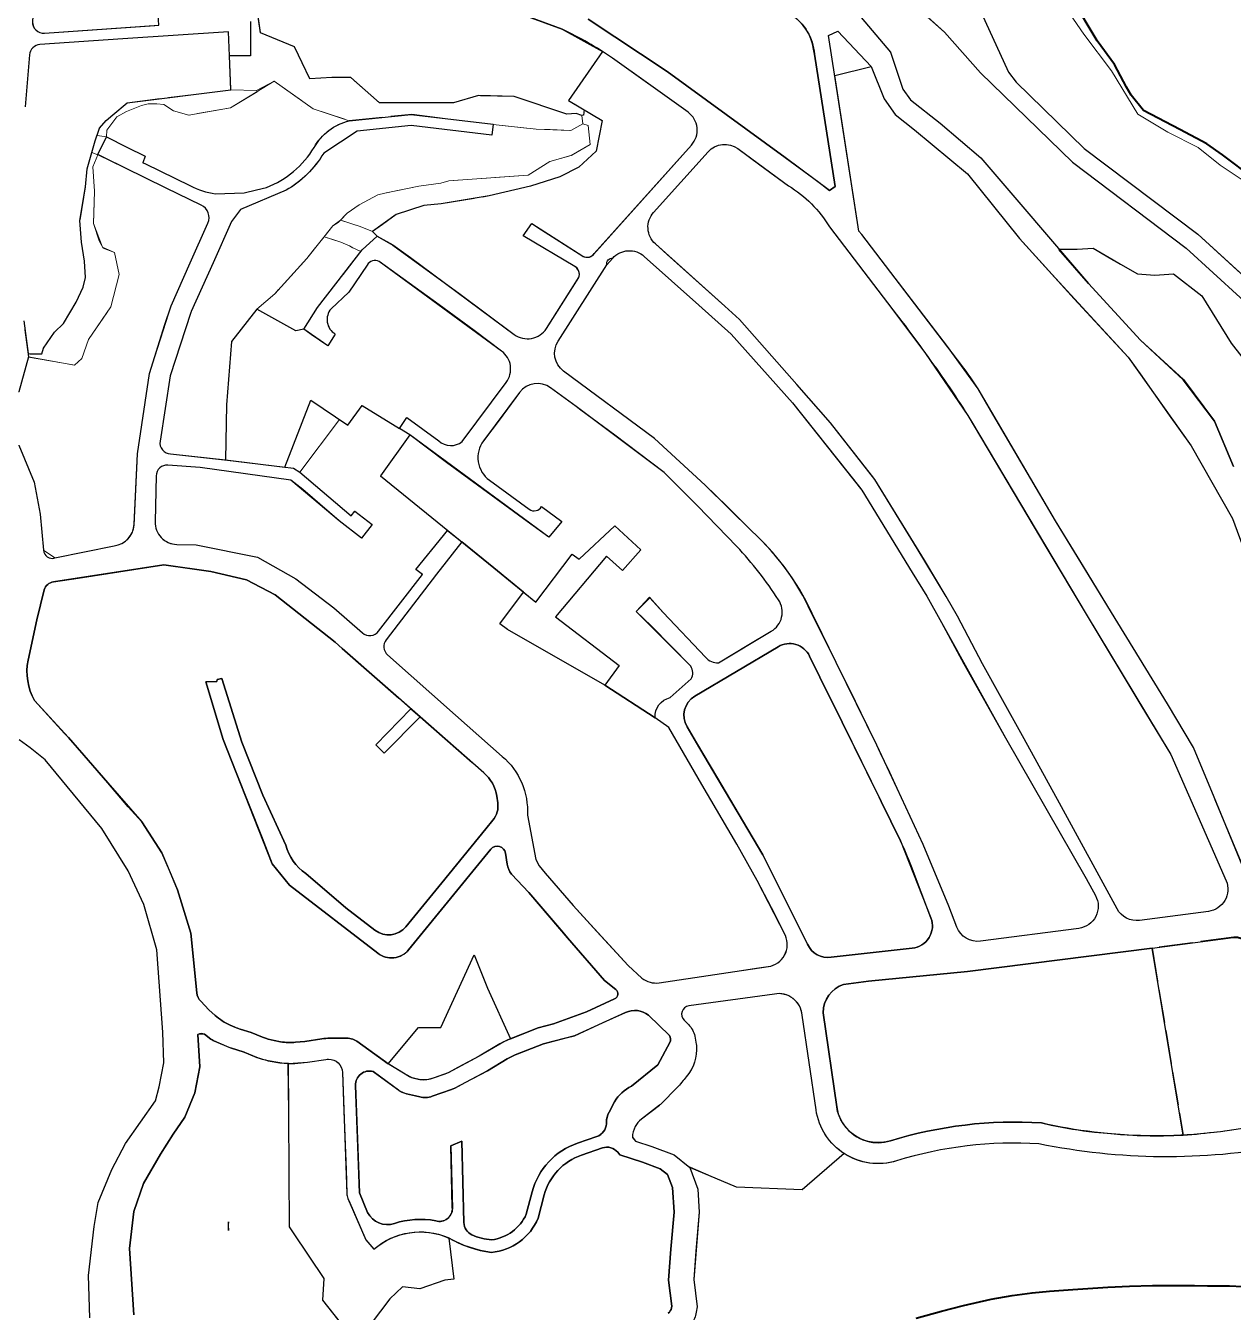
# Model space of a CAD drawing. Header units: inches. Extents: x 227962 to 457752, y 540021 to 3042353.
# Drawn here: x 228254.1 to 228687.3, y 542609.9 to 543071.3 of the extents above; entities that cross this region are included whole.
import ezdxf

# ---------------------------------------------------------------- set-up
doc = ezdxf.new("R2010")
doc.units = ezdxf.units.IN
doc.header["$MEASUREMENT"] = 0
doc.linetypes.add('ACAD_ISO02W100', pattern=[15, 12, -3])
for name, color, linetype, lineweight in [('Agriculture Precinct', 82, 'Continuous', 25), ('Green zone', 84, 'Continuous', 25), ('Institution Precinct', 150, 'Continuous', 30), ('LAP Boundary', 10, 'Continuous', 40), ('Surveyed_Boundary', 212, 'Continuous', 35), ('UV-1', 210, 'Continuous', 30), ('UV-2', 31, 'Continuous', 25), ('UV-3', 50, 'Continuous', 5), ('Vegmarket', 70, 'Continuous', 5), ('Z_ proposed road layer', 7, 'Continuous', 30), ('Z_Restricted Development Precinct', 32, 'Continuous', 30)]:
    doc.layers.add(name, color=color, linetype=linetype, lineweight=lineweight)
doc.layers.add('Precinct_Environment Conservation', color=7, linetype='Continuous', lineweight=9, true_color=0x4abf36)
doc.layers.add('Valley of Flowers', color=95, linetype='Continuous', lineweight=30, transparency=0.5)

msp = doc.modelspace()

# ---------------------------------------------------------------- linework, layer by layer
at = {"layer": 'Agriculture Precinct'}
msp.add_lwpolyline([(228371.55, 542600.48), (228360.75, 542614.22), (228361.18, 542622.03), (228350.18, 542638.38), (228348.77, 542640.48), (228348.66, 542659.59), (228348.54, 542681.36), (228348.44, 542699.04, -0.039831), (228345.27, 542699.34), (228341.13, 542700.07, -0.053697), (228337.01, 542701.26), (228332.77, 542703, 0.021196), (228332.13, 542703.23), (228327.92, 542704.56, -0.025561), (228327.15, 542704.84), (228321.62, 542707.23, 0.00003), (228320.48, 542707.85), (228318.31, 542709.63, 0.213092), (228315.92, 542709.44), (228316.54, 542697.93), (228314.75, 542688.6), (228311.17, 542679.89), (228307.01, 542673.69), (228302.52, 542666.6), (228296.34, 542656.04), (228292.96, 542646.04), (228291.35, 542632.8), (228292.89, 542608.95)], format="xyb", dxfattribs=at)
at = {"layer": 'Green zone'}
msp.add_lwpolyline([(228465.45, 542891.96), (228474.74, 542883.31), (228468.2, 542875.93), (228462.41, 542881.05), (228444.21, 542859.29), (228467.01, 542841.87), (228461.84, 542834.83), (228426.9, 542854.68), (228424.21, 542856.79), (228432.72, 542868.14), (228437.11, 542864.59), (228450.18, 542881.7), (228452.61, 542879.93)], close=True, dxfattribs=at)
msp.add_lwpolyline([(228415.01, 542738.03), (228419.72, 542726.09), (228428.02, 542707.93), (228425.57, 542706.89), (228416.84, 542701.74), (228409.08, 542697.61), (228405.67, 542695.8), (228400.64, 542693.93), (228398.6, 542693.32), (228395.74, 542693.24), (228392.71, 542693.94), (228390.19, 542695.24), (228384.19, 542698.96), (228394.97, 542711.99), (228403.03, 542712.06), (228415.01, 542738.03)], dxfattribs=at)
at = {"layer": 'Institution Precinct'}
msp.add_lwpolyline([(228277.18, 542607.83), (228276.65, 542623.04), (228278.66, 542640.63), (228280.15, 542649.23), (228285.01, 542661.07), (228289.96, 542670.41), (228300.71, 542685.76), (228302.02, 542690.72), (228303.67, 542699.37), (228303.37, 542710.34), (228301.15, 542739.88), (228296.45, 542756.11), (228290.87, 542768.24), (228281.43, 542783.36), (228261.11, 542807.95), (228255.71, 542812.28), (228251.77, 542815.12)], dxfattribs=at)
at = {"layer": 'Institution Precinct', "linetype": 'ACAD_ISO02W100'}
msp.add_lwpolyline([(228705.96, 542695.83), (228699.2, 542717.99), (228692.95, 542740.77, 0.374215), (228687.49, 542744.4), (228658.13, 542740.47), (228669.25, 542673.41, 0.025695), (228694.56, 542676.57, 0.447805)], format="xyb", close=True, dxfattribs=at)
at = {"layer": 'LAP Boundary'}
for points in [[(228694.49, 543016.65), (228683.34, 543025.01), (228677.76, 543028.87), (228668.14, 543034.09), (228655.11, 543040.81), (228650.59, 543046.34), (228648.92, 543049.2), (228644.61, 543057.35), (228638.5, 543065.81), (228629.7, 543080.44)], [(228573.54, 542607.77), (228582.61, 542610.26), (228590.55, 542612.3), (228600.39, 542614.62), (228607.99, 542615.94), (228615.16, 542616.87), (228621.4, 542617.39), (228629.73, 542618.05), (228642.29, 542618.83), (228650.01, 542619.2), (228658.29, 542619.51), (228667.03, 542619.52), (228673.35, 542619.5), (228678.04, 542619.4), (228685.86, 542619.33), (228690.6, 542619.15)]]:
    msp.add_lwpolyline(points, dxfattribs=at)
at = {"layer": 'Precinct_Environment Conservation', "linetype": 'ACAD_ISO02W100'}
for points in [[(228334.77, 543072.79), (228334.77, 543060.48), (228327.24, 543060.48), (228327.73, 543048.26), (228336.9, 543048.02), (228343.28, 543051.33), (228357.24, 543041.5), (228370.2, 543037.24), (228392.66, 543039.57), (228421.78, 543035.87), (228437.17, 543034.22), (228449.69, 543033.73), (228454, 543036.1), (228453.63, 543039.13), (228451.59, 543039.74), (228448.25, 543039.57), (228429.28, 543045.9), (228416.51, 543046.19), (228407.58, 543043.59), (228380.91, 543043.74), (228370.72, 543052.7), (228363.95, 543052.65), (228356.03, 543052.24), (228350.58, 543063.71), (228338.37, 543068.87), (228336.49, 543081.84)], [(228361.19, 542995.61), (228364.29, 542999.52), (228367.07, 543001.58), (228370.38, 543000.52), (228374.08, 542999.31), (228378.49, 542997.47), (228380.16, 542995.81), (228374.82, 542990.88), (228374.34, 542990.26), (228371.25, 542991.79), (228370.32, 542992.34), (228367.14, 542993.68), (228361.19, 542995.61), (228364.29, 542999.52), (228367.06, 543001.56)]]:
    msp.add_lwpolyline(points, dxfattribs=at)
at = {"layer": 'Precinct_Environment Conservation'}
for points in [[(228593.78, 543082.86), (228606.65, 543054.59), (228609.41, 543051.02), (228633.81, 543027.23), (228674.52, 542996.46), (228703.2, 542970.3)], [(228695.16, 543012.93), (228682.55, 543021.3), (228674.7, 543027.56), (228663.76, 543033.04), (228653, 543039.6), (228643.64, 543055.1), (228633.66, 543068.24), (228623.88, 543082.55)], [(228551.11, 543077.29), (228564.34, 543061.74), (228568.79, 543048.51), (228571.52, 543044.71), (228582.11, 543036.28), (228596.76, 543023.93), (228624.81, 542991.08), (228631.27, 542991.15), (228636.98, 542991.47), (228639.63, 542989.88), (228644.28, 542987.12), (228646.82, 542985.75), (228652.96, 542982.25), (228659.13, 542981.76), (228665.8, 542982.31), (228676.04, 542974.44), (228679.85, 542968.41), (228686.56, 542957.39), (228696.33, 542944.84)], [(228699.47, 542964.91), (228670.37, 542991.46), (228629.57, 543022.29), (228596.63, 543054.41), (228583.74, 543068.97), (228574.2, 543077.3)]]:
    msp.add_lwpolyline(points, dxfattribs=at)
at = {"layer": 'Precinct_Environment Conservation', "linetype": 'ACAD_ISO02W100'}
for points in [[(228283.13, 543031.37), (228279.74, 543031.91), (228280.65, 543034.51), (228283.02, 543037.31), (228290.51, 543043.66), (228327.73, 543048.26), (228336.9, 543048.02), (228337.16, 543047.6), (228327.59, 543041.78), (228312.68, 543039.21), (228307.15, 543040.74), (228303.66, 543042.99), (228301.22, 543043.29), (228298.05, 543043.32), (228295.69, 543042.65), (228290.26, 543040.5), (228286.83, 543038.63), (228283.25, 543033.82)], [(228420.34, 543010.21), (228435.17, 543013.73), (228445.74, 543017.12), (228452.52, 543020.55), (228458.76, 543026.31), (228460.92, 543037.25), (228454.39, 543041.14), (228454.23, 543039.2), (228453.63, 543039.13), (228454, 543036.1), (228455.88, 543035.48), (228456.63, 543028.63), (228449.8, 543024.75), (228442.15, 543022.57), (228434.36, 543017.65), (228405.91, 543015.6), (228402.98, 543014.79), (228395.2, 543013.7), (228382.96, 543011.25), (228380.44, 543010.63), (228373.8, 543007.06), (228369.4, 543004.05), (228367.04, 543001.59), (228368.24, 543001.21), (228371.85, 543000.04), (228374.08, 542999.31), (228378.49, 542997.47), (228382.16, 543000.01), (228386.99, 543003.61), (228396.9, 543006.81), (228403.19, 543007.35)], [(228285.98, 542989.94), (228281.92, 542991.46), (228280.49, 542994.16), (228278.45, 543000.32), (228278.56, 543004.02), (228278.79, 543011.93), (228278.25, 543020.65), (228280, 543025.01), (228277.88, 543025.77), (228276.24, 543019.97), (228275.55, 543013.49), (228273.58, 543001.38), (228274.16, 542993.66), (228275.18, 542986.88), (228275.63, 542981.02), (228274.73, 542977.56), (228272.18, 542972.19), (228267.74, 542964.54), (228264.49, 542961.33), (228260.48, 542955.67), (228259.95, 542953.64), (228255.65, 542953.59), (228254.97, 542953.73), (228255.12, 542952.42), (228271.66, 542949.55), (228274.21, 542951.95), (228276.65, 542958.75), (228284.61, 542970.4), (228287.67, 542982.09)], [(228351.02, 542961.87), (228353.85, 542962.47), (228358.77, 542970.19), (228374.34, 542990.26), (228371.48, 542991.66), (228370.32, 542992.34), (228367.14, 542993.68), (228364.69, 542994.47), (228361.19, 542995.61), (228357.16, 542990.58), (228354.95, 542987.75), (228343.49, 542975.15), (228340.26, 542972.42), (228337.01, 542969.68)]]:
    msp.add_lwpolyline(points, close=True, dxfattribs=at)
at = {"layer": 'Surveyed_Boundary'}
msp.add_lwpolyline([(228694.49, 543016.65), (228683.34, 543025.01), (228677.76, 543028.87), (228668.14, 543034.09), (228655.11, 543040.81), (228650.59, 543046.34), (228648.92, 543049.2), (228644.61, 543057.35), (228638.5, 543065.81), (228629.7, 543080.44)], dxfattribs=at)
at = {"layer": 'UV-1'}
for points in [[(228260.77, 542868.99), (228258.12, 542858.25), (228254.99, 542843.7, 0.177047), (228257.27, 542829.24), (228269.45, 542816.02), (228283.63, 542799.72), (228295.8, 542785.8), (228302.93, 542774.65), (228308.54, 542761.34), (228313.33, 542745.81), (228315.54, 542724.43, 0.171759), (228316.9, 542721.39), (228319.77, 542718.38), (228322.08, 542716.32, 0.080936), (228327.5, 542712.86), (228329.2, 542712.13), (228331.11, 542711.42), (228335.01, 542710.19), (228339.11, 542708.51, 0.053697), (228343.23, 542707.32), (228345.57, 542706.9, 0.067667), (228350.96, 542706.69), (228354.3, 542707.01), (228360.32, 542707.94, -0.036028), (228363.18, 542708.18), (228368.68, 542708.23, -0.140452), (228372.93, 542707.05), (228384.19, 542698.96), (228394.97, 542711.99), (228403.03, 542712.06), (228415.01, 542738.03), (228419.72, 542726.09), (228428.02, 542707.93), (228437.95, 542711.87), (228443.43, 542713.31), (228455.23, 542717.62), (228465.38, 542722.23, 0.562163), (228465.79, 542725.62), (228461.76, 542728.86), (228448.47, 542744.21), (228434.54, 542760.4), (228428.36, 542766.97, -0.124142), (228426.84, 542770.58), (228426.24, 542774.47, 0.648953), (228420.95, 542775.91), (228403.3, 542754.35), (228391.53, 542739.93, -0.419), (228380.46, 542738.67), (228348.7, 542763), (228342.55, 542770.71), (228325.02, 542815.25), (228318.69, 542835.95), (228322.74, 542836.14), (228322.77, 542836.8), (228324.53, 542837.11), (228331.6, 542814.39), (228339.21, 542795.27), (228347.39, 542777.42, 0.179759), (228354.59, 542767.28), (228368.98, 542754.93), (228379.4, 542746.89, 0.405611), (228390.48, 542748.16), (228403.36, 542763.89), (228419.22, 542783.26), (228421.72, 542786.33, 0.212891), (228423.44, 542792.61), (228423.07, 542794.98, 0.176333), (228418.46, 542803.37), (228395.61, 542823.4), (228367.59, 542847.95), (228365.17, 542850.25), (228343.64, 542867.22), (228333.33, 542872.56), (228320.59, 542875.51), (228303.63, 542877.96), (228264.11, 542871.79, 0.299044)], [(228378.72, 542696.23), (228388.43, 542689.13), (228390.72, 542688.2), (228392.43, 542687.8), (228395.48, 542687.09, 0.14193), (228399.93, 542687.33), (228406.82, 542689.73), (228408.09, 542690.28), (228411.82, 542692.27), (228419.79, 542696.51), (228426.81, 542700.72, -0.040516), (228429.71, 542702.15), (228430.67, 542702.53), (228439.82, 542706.16), (228447.94, 542708.29), (228450.93, 542709.07), (228461.26, 542713.76), (228469.25, 542717.4, -0.280276), (228477.51, 542716.4), (228485.02, 542709.16, -0.226728), (228485.22, 542706.61), (228480.83, 542698.6), (228471.4, 542690.92, 0.146067), (228465.36, 542685.37), (228463.35, 542681.62, 0.124747), (228462.41, 542677.77), (228462.4, 542677.5, -0.15334), (228461.43, 542674.66, -0.15334), (228459.02, 542672.89), (228452.03, 542670.5, 0.250472), (228435.8, 542653.1), (228433.67, 542645.08, -0.261764), (228421.28, 542635.84, -0.096677), (228414.15, 542637.66, -0.282953), (228411.29, 542642.05), (228410.53, 542671.24), (228406.58, 542669.52), (228407.17, 542647.05, -0.508649), (228401.18, 542642.68, 0.125213), (228386.38, 542641.73, -0.369193), (228376.77, 542645.7), (228373.82, 542652.65), (228373.23, 542669.19), (228372.44, 542691.22, -0.503421)]]:
    msp.add_lwpolyline(points, format="xyb", close=True, dxfattribs=at)
msp.add_lwpolyline([(228371.44, 542600.63), (228360.76, 542614.22), (228361.18, 542622.03), (228350.18, 542638.38), (228348.76, 542640.47), (228348.66, 542659.59), (228348.55, 542681.36), (228348.27, 542699.04), (228355.23, 542699.57), (228361.78, 542700.58, -0.026625), (228362.73, 542700.67, -0.406468), (228367.77, 542695.85), (228368.27, 542681.94), (228369.02, 542661), (228369.32, 542652.49, 0.09285), (228369.73, 542650.7), (228370.02, 542650.01), (228376.1, 542635.88), (228379.05, 542632.48, -0.292178), (228405.94, 542636.49), (228407.75, 542621.78), (228404.51, 542621.38), (228395.45, 542618.3), (228389.28, 542618.98), (228384.76, 542614.73), (228378, 542605.79)], format="xyb", dxfattribs=at)
at = {"layer": 'UV-2'}
for points in [[(228260.86, 543068.61), (228301.88, 543071.46), (228301.64, 543075.25), (228300.49, 543087.45), (228301.25, 543096.52), (228298.8, 543105.11), (228285.92, 543111.77), (228281.8, 543115.6), (228279.59, 543112.72, -0.176183), (228274.97, 543109.79), (228272.81, 543109.31, -0.104063), (228269.51, 543109.28), (228264.92, 543110.2), (228259.92, 543110.89, 0.512792), (228257.68, 543108.54), (228258.33, 543105.1), (228258.52, 543097.45), (228256.98, 543079.24), (228256.58, 543072.6, 0.434725), (228260.86, 543068.61)], [(228528.56, 543075.33, -0.237327), (228537.02, 543061.12), (228540.02, 543041.91), (228544.43, 543013.66), (228542.38, 543012.2), (228526.58, 543024.04), (228484.25, 543054.91), (228455.91, 543073.64)], [(228253.48, 542965.49), (228254.5, 542957.27), (228254.97, 542953.73), (228255.65, 542953.59), (228259.95, 542953.64), (228260.48, 542955.67), (228264.49, 542961.33), (228267.74, 542964.54), (228272.18, 542972.19), (228274.73, 542977.56), (228275.63, 542981.02), (228275.18, 542986.88), (228274.16, 542993.66), (228273.58, 543001.38), (228275.55, 543013.49), (228276.24, 543019.97), (228279.05, 543029.95), (228280.65, 543034.51), (228283.02, 543037.31), (228285.44, 543039.36), (228290.51, 543043.66), (228327.73, 543048.26), (228327.24, 543060.48), (228326.89, 543069.14), (228288.94, 543066.55), (228259.23, 543064.48, 0.370756), (228255.52, 543060.82), (228254, 543042.17)]]:
    msp.add_lwpolyline(points, format="xyb", dxfattribs=at)
for points in [[(228434.14, 543074.62), (228446.58, 543070), (228461.07, 543062), (228448.85, 543044.45), (228454.39, 543041.14), (228454.23, 543039.2), (228453.63, 543039.13), (228451.59, 543039.74), (228448.25, 543039.57), (228429.28, 543045.9), (228416.51, 543046.19), (228407.58, 543043.59), (228381.05, 543043.62), (228370.72, 543052.7), (228363.95, 543052.65), (228356.03, 543052.24), (228350.58, 543063.71), (228338.39, 543068.74), (228336.49, 543081.84)], [(228690.5, 542770.23), (228680.35, 542794.63), (228673.02, 542812.37), (228663.68, 542828.04), (228643.6, 542860.89), (228623.54, 542893.71), (228601, 542932.02), (228595.72, 542940.99), (228584.73, 542956.21), (228564.38, 542982.78), (228554.01, 542996.34), (228553.01, 542997.64), (228544.3, 543053.4), (228557.41, 543056.64), (228562.04, 543045.05), (228566.03, 543039.49), (228572.96, 543033.94), (228591.96, 543018.17), (228610.6, 542995), (228623.53, 542980.7), (228644.13, 542958.26), (228649.58, 542952.4), (228654.41, 542945.57), (228663.7, 542932.43), (228672.21, 542920.59), (228686.93, 542894.52), (228696.04, 542869.91)]]:
    msp.add_lwpolyline(points, dxfattribs=at)
for points in [[(228492.95, 543028.47, 0.443522), (228491.72, 543040.26), (228464.64, 543059.62), (228462.41, 543061.13), (228461.07, 543062), (228448.85, 543044.45), (228460.92, 543037.25), (228458.76, 543026.31), (228452.52, 543020.55), (228445.74, 543017.12), (228435.17, 543013.73), (228420.34, 543010.21), (228403.19, 543007.35), (228396.9, 543006.81), (228386.99, 543003.61), (228378.49, 542997.47), (228380.16, 542995.81), (228385.82, 542992.59), (228409.93, 542974.98), (228429.37, 542960.57, 0.435002), (228440.88, 542962.69), (228452.47, 542980.94, 0.387207), (228451.1, 542984.9), (228432.56, 542995.95), (228435.65, 543000.31), (228453.6, 542988.87, 0.38803), (228457.78, 542989.21)], [(228645.6, 542754.51), (228624.98, 542792.41), (228612.26, 542815.5), (228597.31, 542842.4), (228588.3, 542859.47), (228584.26, 542866.62), (228573.85, 542883.84), (228558.72, 542908.48), (228557.5, 542910.04), (228542.75, 542928.9), (228530.73, 542942.59), (228510.18, 542965.97), (228504.88, 542970.72), (228484.27, 542989.19), (228479.99, 542993.02, -0.414214), (228479.37, 543004.32), (228498.88, 543026.09, -0.3855), (228509.56, 543027.21), (228527.69, 543013.91, -0.122178), (228542.43, 542999.12), (228565.17, 542969.41), (228576.83, 542953.76), (228592.07, 542931.51), (228593.36, 542929.34), (228634.47, 542860.27), (228654.15, 542827.63), (228664.84, 542809.92), (228684.72, 542764.62, -0.492271), (228678.36, 542753.66), (228653.66, 542750.42, -0.309562)], [(228588.13, 542748.02), (228585.29, 542755.46), (228576.09, 542777.65), (228566.71, 542797.72, 0.008777), (228544.78, 542842.91), (228537.3, 542858.29, 0.103469), (228514.61, 542889.98), (228497.81, 542906.54), (228479.65, 542923.29), (228447.08, 542947.43, -0.393728), (228445.1, 542958.16), (228462.58, 542985.57, -0.514282), (228464.69, 542987.93, -0.414214), (228475.99, 542988.55), (228495.54, 542971.03), (228507.13, 542960.65), (228529.16, 542935.99), (228553.26, 542905.64), (228553.98, 542904.73), (228572.12, 542875.22), (228577.35, 542866.73), (228582.55, 542857.24), (228605.61, 542815.94), (228634.51, 542765.42), (228637.84, 542759.33, -0.527228), (228631.86, 542747.56), (228596.64, 542742.95, -0.347069)], [(228424.85, 542954.58), (228414.95, 542961.92), (228402.49, 542971.16), (228380.9, 542986.68, 0.443372), (228376.64, 542985.41), (228370, 542975.67), (228363.65, 542969.78, 0.461025), (228365.15, 542960.71), (228362.49, 542956.48), (228353.85, 542962.47), (228351.04, 542961.86), (228337.01, 542969.68), (228327.97, 542957.97), (228326.14, 542935.32), (228325.78, 542915.53), (228347.07, 542912.92), (228356.43, 542936.95), (228369.72, 542928), (228374.77, 542935.11), (228388.16, 542926.88), (228390.84, 542930.78), (228402.26, 542922.4, 0.365778), (228410.72, 542922.14), (228426.5, 542943.38, 0.414774)], [(228391.96, 542924.55), (228381.38, 542909.85), (228422.03, 542876.8), (228437.11, 542864.59), (228450.18, 542881.7), (228452.61, 542879.93), (228465.45, 542891.96), (228474.74, 542883.31), (228468.2, 542875.93), (228462.41, 542881.05), (228444.21, 542859.29), (228467.01, 542841.87), (228461.84, 542834.83), (228479.92, 542823.09, -0.369982), (228485.31, 542830.3), (228492.86, 542837.03, 0.281216), (228492.67, 542841.54), (228473.07, 542861.16), (228478.02, 542866.1), (228482.8, 542860.78), (228497.98, 542844.79, 0.238504), (228502.62, 542842.83), (228521.57, 542854.1, 0.426077), (228524.18, 542865.34, 0.044302), (228509.21, 542884.52), (228495.05, 542899.04), (228483.08, 542911.01), (228451.52, 542934.67), (228442.42, 542941.38, 0.412977), (228431.25, 542939.72), (228418.33, 542922.36, 0.416143), (228420.43, 542908.32), (228434.75, 542897.86, 0.442713), (228439.18, 542898.82), (228446.42, 542893.48), (228441.74, 542887.84)], [(228410.54, 542886.14), (228401.5, 542874.56), (228383.42, 542851.06, 0.392313), (228383.95, 542845.62), (228408.27, 542824.04), (228425.06, 542809.25, -0.235303), (228434.06, 542788.14), (228437.1, 542772.27), (228438.25, 542770), (228440.5, 542767.36), (228450.46, 542755.72), (228459.03, 542746.41), (228470.22, 542734.28), (228475.15, 542729.71, 0.189075), (228481.29, 542727.97), (228501.33, 542731.04), (228508.54, 542732.1), (228520.5, 542733.86, 0.494714), (228526.62, 542745.01), (228516.46, 542764.76), (228509.26, 542777.77), (228496.65, 542799.1), (228484.83, 542819.59), (228479.92, 542823.09), (228461.84, 542834.83), (228426.9, 542854.68), (228424.21, 542856.79), (228432.72, 542868.14), (228422.03, 542876.8)], [(228491.34, 542819.86, -0.413499), (228494.14, 542830.81), (228509.07, 542839.69), (228524.01, 542848.57, -0.437414), (228535.27, 542845.23), (228538.99, 542837.69), (228546.98, 542821.48), (228567.92, 542778.99), (228578.84, 542751.31, -0.497114), (228572.09, 542740.49), (228543.06, 542737.18, -0.337006), (228534.58, 542741.85), (228520.19, 542770.56), (228518.52, 542773.89), (228509.69, 542788.82), (228502.14, 542801.59), (228494.77, 542814.07)], [(228658.13, 542740.47), (228591.9, 542732.14), (228556.43, 542728.66), (228547.49, 542727.43, 0.325177), (228540.13, 542717.31), (228545.04, 542683.52, 0.337452), (228558.03, 542670.81, 0.068819), (228562.14, 542670.86), (228564.3, 542671.36, -0.090829), (228618.43, 542677.78), (228621.89, 542677.02, 0.02159), (228637.44, 542674.46), (228652.78, 542673.26), (228657.46, 542673.15), (228662.22, 542673.16), (228665.93, 542673.26), (228669.25, 542673.41)]]:
    msp.add_lwpolyline(points, format="xyb", close=True, dxfattribs=at)
msp.add_lwpolyline([(228326.83, 542639.19), (228326.83, 542642.25), (228326.74, 542641.13)], close=True, dxfattribs=at)
at = {"layer": 'UV-3'}
for points in [[(228283.13, 543031.37), (228283.25, 543033.82), (228286.83, 543038.63), (228290.26, 543040.5), (228295.69, 543042.65), (228298.05, 543043.32), (228301.22, 543043.29), (228303.66, 543042.99), (228307.15, 543040.74), (228312.18, 543039.35), (228312.68, 543039.21), (228327.59, 543041.78), (228343.28, 543051.33), (228357.24, 543041.5), (228370.19, 543037.18, 0.090053), (228362.52, 543033.42), (228359.78, 543030.77), (228357.58, 543027.65, -0.167001), (228340.5, 543013.26), (228332.47, 543011.36), (228322.13, 543011.04, -0.0761), (228315.03, 543012.97), (228296.11, 543022.15), (228297.02, 543024.52)], [(228421.78, 543035.87), (228437.17, 543034.22), (228442.21, 543034.02), (228449.69, 543033.73), (228454, 543036.1), (228455.88, 543035.48), (228456.63, 543028.63), (228449.98, 543024.85), (228443.49, 543022.95), (228442.15, 543022.57), (228434.36, 543017.65), (228405.91, 543015.6), (228402.98, 543014.79), (228395.2, 543013.7), (228382.96, 543011.25), (228380.44, 543010.63), (228373.8, 543007.06), (228369.4, 543004.05), (228366.21, 543000.73), (228364.29, 542999.52), (228354.95, 542987.75), (228343.49, 542975.15), (228337.01, 542969.68), (228327.97, 542957.97), (228326.14, 542935.32), (228325.78, 542915.53), (228306.08, 542917.69, -0.445716), (228302.33, 542922.3), (228306.01, 542945.71), (228311.45, 542962.61), (228313.37, 542968.47), (228320.84, 542985.11), (228328.02, 543001.11), (228331.17, 543005.36), (228347.35, 543012.13, 0.127), (228361.01, 543025.59), (228372.97, 543033.45), (228392.36, 543035.46), (228421.3, 543031.98)], [(228305.13, 542913.73, 0.421517), (228300.93, 542909.83), (228300.53, 542893.23, 0.407019), (228308.33, 542885.23), (228315.31, 542885.06), (228337.26, 542880.67), (228351.07, 542872.88), (228364.64, 542862.56), (228374.91, 542853.55, 0.433202), (228380.72, 542854.12), (228396.4, 542874.5), (228394.09, 542876.24), (228405.48, 542890.25), (228381.38, 542909.85), (228391.96, 542924.55), (228388.16, 542926.88), (228374.77, 542935.11), (228369.72, 542928), (228366.74, 542930), (228352.44, 542911.2), (228370.84, 542895.46), (228372.15, 542897.17), (228378.38, 542892.38), (228374.6, 542887.47), (228366.61, 542893.72), (228349.28, 542908.35), (228316.69, 542912.86)]]:
    msp.add_lwpolyline(points, format="xyb", close=True, dxfattribs=at)
msp.add_lwpolyline([(228251.71, 542939.91), (228255.14, 542952.47), (228271.66, 542949.55), (228274.21, 542951.95), (228276.65, 542958.75), (228284.61, 542970.4), (228287.67, 542982.09), (228285.98, 542989.94), (228281.68, 542991.91), (228278.45, 543000.32), (228278.79, 543011.93), (228278.25, 543020.65), (228280, 543025.01), (228317.1, 543006.96, -0.404648), (228319.48, 543000.43), (228306.26, 542970.8), (228298.57, 542946.59), (228294.24, 542917.78), (228293.01, 542892.16, -0.362876), (228285.88, 542884.78), (228264.57, 542880.41), (228260.57, 542883.13), (228259.32, 542896.07), (228257.16, 542907.59), (228251.68, 542920.8)], format="xyb", dxfattribs=at)
at = {"layer": 'Valley of Flowers'}
for points in [[(228705.39, 542669.5, -0.096981), (228617.57, 542670.28, 0.090836), (228566.52, 542664.19, -0.221811), (228547.67, 542666.8), (228532.66, 542653.83), (228509.08, 542654.76), (228492.32, 542661.85), (228495.26, 542654.02), (228495.7, 542645.74), (228493.77, 542621.63), (228494.96, 542611.82), (228494.62, 542609.87, -0.095774), (228492.98, 542605.62, -0.095774)], [(228484.57, 542609.55, 0.193322), (228485.76, 542611.44), (228485.87, 542612.07), (228484.73, 542621.41), (228485.52, 542632.46), (228486.67, 542645.83), (228486.09, 542654.57), (228484.35, 542659.23), (228481.76, 542661.32), (228475.38, 542663.72), (228467.19, 542666.37), (228466.47, 542667.24, 0.313252), (228460.99, 542668.8), (228453.48, 542666.24, 0.250668), (228440.14, 542651.93), (228437.93, 542643.6, -0.275459), (228421.2, 542631.31, -0.095189), (228405.94, 542636.49), (228407.75, 542621.78), (228404.51, 542621.38), (228395.45, 542618.3), (228389.28, 542618.98), (228384.76, 542614.73), (228378, 542605.79)]]:
    msp.add_lwpolyline(points, format="xyb", dxfattribs=at)
msp.add_lwpolyline([(228573.52, 542607.8), (228582.59, 542610.29), (228590.53, 542612.32), (228600.37, 542614.65), (228607.97, 542615.97), (228615.14, 542616.9), (228621.38, 542617.42), (228629.71, 542618.08), (228642.27, 542618.86), (228649.99, 542619.23), (228658.26, 542619.54), (228667.01, 542619.55), (228673.32, 542619.53), (228678.02, 542619.42), (228685.83, 542619.36), (228690.58, 542619.18)], dxfattribs=at)
at = {"layer": 'Vegmarket'}
msp.add_lwpolyline([(228547.67, 542666.8, -0.216146), (228537.62, 542682.43), (228532.65, 542716.37, 0.394348), (228524.11, 542724.15), (228491.98, 542719.73, 0.623755), (228490.3, 542714.61), (228491.84, 542713.1, -0.154127), (228494.11, 542708.85), (228494.64, 542706.04, -0.01767), (228494.72, 542705.48, -0.200715), (228491.08, 542694.3, -0.006429), (228487.73, 542690.31), (228482.19, 542684.74, -0.0328), (228481.41, 542684.05), (228474.97, 542679.09, 0.109051), (228472.76, 542676.45, 0.126472), (228471.77, 542672.59), (228472.89, 542671.22), (228478.77, 542669.32), (228486.7, 542666.33), (228491.75, 542662.26), (228509.08, 542654.76), (228532.66, 542653.83)], format="xyb", close=True, dxfattribs=at)
at = {"layer": 'Z_ proposed road layer'}
for points in [[(228522.86, 543208.52), (228538.88, 543205.99), (228556.71, 543199.96), (228569.84, 543195.89), (228580.93, 543187.94, -0.44078), (228583.29, 543170.65), (228574.58, 543156.95), (228574.08, 543147.3), (228576.91, 543132.88), (228577.28, 543120.17), (228580.67, 543107.17), (228585.61, 543096.8), (228588.97, 543090.32), (228593.78, 543082.86), (228596.89, 543076.01), (228606.65, 543054.59), (228609.41, 543051.02), (228633.81, 543027.23), (228674.52, 542996.46), (228704.11, 542969.47)], [(228408.1, 543149.34), (228477.23, 543114.65, -0.024247), (228478.74, 543113.79), (228522.02, 543086.42), (228530.82, 543082.93), (228530.82, 543082.93, -0.157003), (228551.11, 543077.29), (228564.34, 543061.74), (228568.79, 543048.51), (228571.52, 543044.71), (228582.11, 543036.28), (228596.76, 543023.93), (228635.31, 542978.77), (228653.98, 542958.55), (228669.35, 542944.38), (228680.5, 542929.49), (228687.35, 542913.17)], [(228313.21, 543013.87, 0.097119), (228322.13, 543011.04), (228332.47, 543011.36), (228336.88, 543012.41), (228340.5, 543013.26, 0.167001), (228357.58, 543027.65, -0.206303), (228370.19, 543037.18), (228392.39, 543039.49), (228421.77, 543035.95), (228421.3, 543031.98), (228392.36, 543035.46), (228372.97, 543033.45), (228361.01, 543025.59, -0.125559), (228347.54, 543012.24), (228331.18, 543005.37), (228328, 543001.12), (228321.32, 542986.19), (228313.49, 542968.77, 0.026594), (228313.37, 542968.47), (228311.45, 542962.62), (228306.01, 542945.71), (228302.33, 542922.3, 0.445796), (228306.08, 542917.69), (228326.5, 542915.45), (228350.17, 542912.54), (228352.44, 542911.2), (228370.84, 542895.46), (228372.16, 542897.16), (228378.38, 542892.38), (228374.6, 542887.47), (228366.61, 542893.72), (228353.57, 542904.91), (228349.28, 542908.35), (228316.69, 542912.86), (228305.13, 542913.73), (228305.13, 542913.73, 0.421517), (228300.93, 542909.83), (228300.53, 542893.42, 0.414214), (228308.33, 542885.23), (228315.31, 542885.06), (228337.26, 542880.67), (228351.07, 542872.88), (228364.64, 542862.56), (228374.91, 542853.55, 0.433202), (228380.72, 542854.12), (228396.4, 542874.5), (228394.09, 542876.24), (228403.93, 542888.44), (228405.44, 542890.28), (228410.54, 542886.14), (228401.5, 542874.56), (228383.42, 542851.06, 0.395476), (228383.95, 542845.62), (228408.27, 542824.04), (228425.06, 542809.25, -0.235303), (228434.06, 542788.14), (228434.06, 542788.14), (228437.1, 542772.27), (228438.25, 542770), (228440.5, 542767.36), (228450.46, 542755.72), (228458.04, 542747.5), (228470.22, 542734.28), (228475.15, 542729.71, 0.189075), (228481.29, 542727.97), (228501.33, 542731.04), (228508.54, 542732.1), (228516.26, 542733.23), (228520.47, 542733.85, 0.49588), (228526.62, 542745.01), (228522.94, 542752.41), (228516.46, 542764.76), (228509.26, 542777.77), (228496.65, 542799.1), (228484.83, 542819.59), (228479.92, 542823.09, -0.369982), (228485.31, 542830.3), (228492.86, 542837.03, 0.281216), (228492.67, 542841.54), (228478.44, 542856.04), (228473.07, 542861.16), (228477.82, 542866.3), (228482.82, 542860.8), (228497.98, 542844.79, 0.238504), (228502.62, 542842.83), (228512.95, 542848.97), (228521.57, 542854.1, 0.426077), (228524.18, 542865.34, 0.044302), (228509.21, 542884.52), (228495.05, 542899.04), (228483.08, 542911.01), (228465.41, 542924.43), (228453.28, 542933.37), (228451.52, 542934.67), (228442.42, 542941.38, 0.412977), (228431.25, 542939.72), (228423.9, 542929.85), (228418.33, 542922.36, 0.416143), (228420.43, 542908.32), (228434.75, 542897.86, 0.442713), (228439.18, 542898.82), (228446.42, 542893.48), (228441.74, 542887.84), (228434, 542893.46), (228405.09, 542914.62), (228391.96, 542924.55), (228388.16, 542926.88), (228390.84, 542930.78), (228402.26, 542922.4, 0.365778), (228410.72, 542922.14), (228426.5, 542943.38, 0.414774), (228424.85, 542954.58), (228380.9, 542986.68, 0.443372), (228376.64, 542985.41), (228370, 542975.67), (228363.65, 542969.78, 0.460366), (228365.15, 542960.71), (228362.49, 542956.48), (228356.58, 542960.58), (228353.85, 542962.47), (228358.77, 542970.19), (228374.82, 542990.88), (228380.16, 542995.81), (228385.87, 542992.65), (228392.18, 542988.14), (228429.37, 542960.57, 0.435002), (228440.88, 542962.69), (228452.08, 542980.27, 0.460441), (228451.1, 542984.9), (228432.56, 542995.95), (228435.65, 543000.31), (228439.17, 542998.11), (228453.95, 542988.65, 0.407697), (228458.03, 542989.6), (228492.95, 543028.47, 0.443522), (228491.72, 543040.26), (228476.71, 543050.99), (228464.64, 543059.62, 0.041192), (228446.58, 543070), (228428.39, 543076.76)], [(228334.77, 543072.79), (228334.77, 543060.48), (228332.22, 543060.48), (228327.24, 543060.48), (228326.89, 543069.14), (228288.94, 543066.55), (228259.23, 543064.48, 0.370756), (228255.52, 543060.82), (228254, 543042.17)], [(228256.59, 543072.86, 0.454168), (228260.86, 543068.61), (228300.46, 543071.37)], [(228455.91, 543073.64), (228484.25, 543054.91), (228526.58, 543024.04), (228538.61, 543015.19), (228542.38, 543012.2), (228544.43, 543013.66), (228537.02, 543061.12), (228536.75, 543062.88, 0.216758), (228528.56, 543075.33)], [(228695.55, 542758.12), (228681.01, 542793.01), (228680.35, 542794.63), (228673.02, 542812.37), (228663.68, 542828.04), (228643.6, 542860.89), (228633.49, 542877.38), (228623.54, 542893.71), (228595.72, 542940.99, 0.025742), (228589.89, 542949.47), (228554.01, 542996.34), (228553.01, 542997.64), (228542.06, 543067.76), (228545.41, 543069.33), (228557.41, 543056.64), (228562.04, 543045.05), (228566.03, 543039.49), (228572.96, 543033.94), (228591.96, 543018.17), (228610.6, 542995), (228630.19, 542973.27), (228649.58, 542952.4), (228672.21, 542920.59), (228686.93, 542894.52), (228696.04, 542869.91)], [(228292.89, 542608.95), (228291.35, 542632.8), (228292.96, 542646.04), (228292.96, 542646.04), (228296.34, 542656.04), (228302.52, 542666.6), (228307.01, 542673.69), (228311.17, 542679.89), (228314.75, 542688.6), (228316.54, 542697.93), (228315.92, 542709.44, -0.21021), (228318.32, 542709.63), (228320.48, 542707.85, 0.000018), (228321.62, 542707.22), (228327.54, 542704.68), (228332.47, 542703.12), (228337.02, 542701.26, -0.000001), (228341.14, 542700.09), (228345.27, 542699.34), (228348.43, 542699.03, 0.022237), (228350.66, 542699.13), (228355.23, 542699.57), (228361.78, 542700.58, -0.026625), (228362.73, 542700.67), (228362.73, 542700.67, -0.406468), (228367.77, 542695.85), (228369.32, 542652.49, 0.09285), (228369.73, 542650.7), (228376.1, 542635.88), (228379.05, 542632.48, -0.286851), (228405.62, 542636.67), (228405.62, 542636.67, 0.097336), (228421.2, 542631.31, 0.275459), (228437.93, 542643.6), (228440.14, 542651.94, -0.250472), (228453.48, 542666.24), (228460.99, 542668.8, -0.313252), (228466.47, 542667.24), (228467.19, 542666.37), (228467.19, 542666.37), (228475.38, 542663.72), (228481.76, 542661.32), (228484.35, 542659.23), (228486.09, 542654.57), (228486.67, 542645.83), (228485.52, 542632.46), (228484.73, 542621.41), (228485.87, 542612.07), (228485.76, 542611.44, -0.193322), (228484.57, 542609.55)], [(228251.68, 542920.8), (228257.16, 542907.59), (228259.32, 542896.07), (228260.57, 542883.13, 0.505794), (228264.57, 542880.41), (228285.88, 542884.78, 0.37625), (228293.03, 542892.54), (228294.24, 542917.78), (228298.57, 542946.59), (228304.04, 542964.07), (228306.26, 542970.8), (228313.11, 542986.22), (228319.48, 543000.43, 0.404648), (228317.1, 543006.96), (228304.57, 543013.07), (228282.37, 543023.94), (228280.06, 543025.09), (228283.13, 543031.38), (228290.44, 543027.74), (228297.02, 543024.54), (228296.11, 543022.15), (228296.83, 543021.85), (228313.21, 543013.87)], [(228612.26, 542815.5), (228603.41, 542831.43), (228597.31, 542842.4), (228588.3, 542859.47), (228584.26, 542866.62), (228576.47, 542879.57), (228558.72, 542908.48), (228542.75, 542928.9), (228530.73, 542942.59), (228510.18, 542965.97), (228504.88, 542970.72), (228479.99, 542993.02, -0.414214), (228479.37, 543004.32), (228498.88, 543026.09, -0.3855), (228509.56, 543027.21), (228517.46, 543021.44), (228527.69, 543013.91, -0.122178), (228542.43, 542999.12), (228565.17, 542969.41), (228568.44, 542965.15, -0.012371), (228576.83, 542953.76, -0.015046), (228592.07, 542931.51), (228620.41, 542883.73), (228634.47, 542860.27), (228664.84, 542809.92), (228684.71, 542764.65, -0.49333), (228678.36, 542753.66), (228653.66, 542750.42, -0.309562), (228645.6, 542754.51), (228624.98, 542792.41), (228612.26, 542815.5)], [(228461.76, 542728.86), (228465.79, 542725.62), (228465.79, 542725.62, -0.562163), (228465.38, 542722.23), (228455.23, 542717.62), (228443.43, 542713.31), (228437.95, 542711.87), (228427.05, 542707.55, 0.040516), (228424.15, 542706.11), (228416.84, 542701.74), (228405.67, 542695.8, -0.038477), (228404.41, 542695.24), (228399.87, 542693.66, -0.14193), (228394.87, 542693.4), (228393.49, 542693.72, -0.101809), (228390.19, 542695.24), (228384.54, 542698.7), (228372.93, 542707.05, 0.140452), (228368.68, 542708.23), (228363.18, 542708.18, 0.036028), (228360.32, 542707.94), (228354.3, 542707.01), (228350.96, 542706.69, -0.067667), (228345.57, 542706.9), (228343.23, 542707.32, -0.053697), (228339.11, 542708.51), (228335.01, 542710.19), (228331.11, 542711.42, -0.025561), (228329.2, 542712.13), (228327.5, 542712.86, -0.080936), (228322.08, 542716.32), (228319.77, 542718.38), (228316.9, 542721.39, -0.171759), (228315.54, 542724.43), (228313.33, 542745.81), (228308.54, 542761.34), (228305.76, 542768.26), (228302.93, 542774.65), (228295.8, 542785.8), (228290.9, 542791.11), (228283.63, 542799.72), (228275.05, 542809.54), (228269.45, 542816.02), (228268.1, 542817.39), (228257.27, 542829.24, -0.177047), (228254.99, 542843.7), (228258.12, 542858.25), (228260.77, 542868.99, -0.299044), (228264.11, 542871.79), (228272.98, 542873.18), (228303.63, 542877.96), (228312.95, 542876.62), (228320.59, 542875.51), (228333.33, 542872.56), (228343.64, 542867.22), (228365.17, 542850.25), (228367.59, 542847.95), (228387.96, 542830.09), (228392.28, 542826.32), (228395.61, 542823.4), (228414.24, 542807.07), (228418.46, 542803.37)], [(228535.27, 542845.23, 0.437414), (228524.01, 542848.57), (228509.07, 542839.69), (228494.14, 542830.81, 0.413499), (228491.34, 542819.86), (228491.34, 542819.86), (228494.77, 542814.07), (228502.24, 542801.43), (228509.69, 542788.82), (228518.52, 542773.89), (228520.19, 542770.56), (228534.58, 542741.85, 0.337006), (228543.06, 542737.18), (228572.09, 542740.49, 0.497114), (228578.84, 542751.31), (228571.8, 542769.76, 0.016682), (228567.92, 542778.99), (228561.01, 542793), (228560.22, 542794.6), (228546.98, 542821.48), (228538.99, 542837.69), (228535.27, 542845.23)], [(228418.46, 542803.37, -0.176333), (228423.07, 542794.98), (228423.44, 542792.61, -0.212891), (228421.72, 542786.33), (228419.22, 542783.26), (228403.36, 542763.89), (228390.48, 542748.16, -0.405798), (228379.4, 542746.89), (228368.98, 542754.93), (228354.59, 542767.28, -0.179759), (228347.39, 542777.42), (228339.21, 542795.27), (228331.6, 542814.39), (228324.53, 542837.11), (228322.77, 542836.8), (228322.77, 542836.8), (228322.74, 542836.14), (228318.69, 542835.95), (228325.02, 542815.25), (228329.66, 542803.45), (228338.89, 542779.99), (228342.55, 542770.71), (228348.7, 542763), (228380.46, 542738.67, 0.416739), (228391.43, 542739.85), (228420.95, 542775.91, -0.648953), (228426.24, 542774.47), (228426.84, 542770.58, 0.124142), (228428.36, 542766.97)], [(228698.97, 542717.85), (228705.96, 542695.83, -0.447746), (228694.56, 542676.57, -0.105428), (228618.43, 542677.78, 0.090829), (228564.3, 542671.36, -0.460011), (228545.04, 542683.52), (228540.13, 542717.31, -0.325177), (228547.49, 542727.43), (228556.43, 542728.66), (228591.9, 542732.14), (228658.13, 542740.47), (228687.26, 542744.25, -0.374215), (228692.72, 542740.62), (228698.97, 542717.85)], [(228705.39, 542669.5, -0.096981), (228617.57, 542670.28, 0.090836), (228566.52, 542664.19, -0.460011), (228537.62, 542682.43), (228532.65, 542716.37, 0.444459), (228522.67, 542724.01), (228491.98, 542719.73, 0.623848), (228490.3, 542714.61), (228491.84, 542713.1, -0.154101), (228494.11, 542708.85), (228494.64, 542706.04, -0.01767), (228494.72, 542705.48, -0.200129), (228491.08, 542694.36, -0.006429), (228487.73, 542690.36), (228482.19, 542684.8, -0.0328), (228481.41, 542684.11), (228474.97, 542679.15, 0.109051), (228472.76, 542676.5, 0.126472), (228471.77, 542672.64), (228472.89, 542671.27), (228478.77, 542669.38), (228486.7, 542666.39), (228492.32, 542661.85), (228495.26, 542654.02), (228495.7, 542645.74), (228494.49, 542631.75), (228493.77, 542621.63), (228494.96, 542611.82), (228494.62, 542609.87)], [(228376.77, 542645.7, 0.369193), (228386.38, 542641.73, -0.125213), (228401.18, 542642.68, 0.538081), (228407.15, 542647.47), (228406.58, 542669.52), (228410.53, 542671.24), (228411.29, 542642.05, 0.282953), (228414.15, 542637.66, 0.096677), (228421.28, 542635.84, 0.261764), (228433.67, 542645.08), (228435.8, 542653.1, -0.250472), (228452.03, 542670.5), (228459.02, 542672.89, 0.314065), (228462.4, 542677.5), (228462.41, 542678.04, -0.117189), (228463.35, 542681.62), (228465.36, 542685.37, -0.146067), (228471.4, 542690.92), (228480.83, 542698.6), (228485.22, 542706.61, 0.226728), (228485.02, 542709.16), (228477.51, 542716.4, 0.280276), (228469.25, 542717.4), (228450.93, 542709.07), (228439.82, 542706.16), (228429.71, 542702.15, 0.040516), (228426.81, 542700.72), (228419.79, 542696.51), (228408.09, 542690.28, -0.038477), (228406.82, 542689.73), (228399.93, 542687.33, -0.14193), (228395.48, 542687.09), (228390.72, 542688.2, -0.101809), (228387.79, 542689.55), (228378.72, 542696.23, 0.503421), (228372.44, 542691.22), (228373.82, 542652.65, 0.09285), (228373.82, 542652.65), (228376.77, 542645.7)]]:
    msp.add_lwpolyline(points, format="xyb", dxfattribs=at)
for points in [[(228408.58, 543151.42), (228418.31, 543151.11), (228436.49, 543145.32), (228454.52, 543139.58), (228468.58, 543137.54), (228477.86, 543135.27), (228499.3, 543125.91), (228510.34, 543121.41), (228518.17, 543119.04), (228521.24, 543117.78), (228537.86, 543104.39), (228549.15, 543093.95), (228555.94, 543088.68), (228567.4, 543081.87), (228574.2, 543077.3), (228577.67, 543074.39), (228583.74, 543068.97), (228596.63, 543054.41), (228629.57, 543022.29), (228670.37, 542991.46), (228699.47, 542964.91)], [(228353.01, 543042.3), (228353, 543042.29)], [(228253.83, 542962.25), (228255.14, 542952.47), (228251.72, 542939.96)], [(228395.61, 542823.4), (228382.7, 542810.34), (228379.75, 542813.38), (228392.28, 542826.32)], [(228277.18, 542607.83), (228276.65, 542623.04), (228278.66, 542640.63), (228280.15, 542649.23), (228285.01, 542661.07), (228289.96, 542670.41), (228300.71, 542685.76), (228302.02, 542690.72), (228303.67, 542699.37), (228303.37, 542710.34), (228301.15, 542739.88), (228296.45, 542756.11), (228290.87, 542768.24), (228281.43, 542783.36), (228261.11, 542807.95), (228255.71, 542812.28), (228251.77, 542815.12)], [(228428.36, 542766.97), (228434.54, 542760.4), (228446.79, 542746.17), (228448.47, 542744.21), (228461.76, 542728.86)], [(228424.15, 542706.11), (228416.84, 542701.74), (228405.67, 542695.8)], [(228573.52, 542607.8), (228582.59, 542610.29), (228590.53, 542612.32), (228600.37, 542614.65), (228607.97, 542615.97), (228615.14, 542616.9), (228621.38, 542617.42), (228629.71, 542618.08), (228642.27, 542618.86), (228649.99, 542619.23), (228658.26, 542619.54), (228667.01, 542619.55), (228673.32, 542619.53), (228678.02, 542619.42), (228685.83, 542619.36), (228690.58, 542619.18), (228697.94, 542618.94), (228702.47, 542618.68), (228704.36, 542618.57), (228705.61, 542618.92), (228706.86, 542619.6), (228716.25, 542619.63)]]:
    msp.add_lwpolyline(points, dxfattribs=at)
msp.add_lwpolyline([(228507.13, 542960.65), (228529.16, 542935.99), (228553.98, 542904.73), (228572.12, 542875.22), (228577.35, 542866.73), (228582.55, 542857.24), (228590.66, 542842.43), (228605.61, 542815.94), (228634.51, 542765.42), (228637.84, 542759.33, -0.527228), (228631.86, 542747.56), (228596.64, 542742.95, -0.347069), (228588.13, 542748.02), (228585.29, 542755.46), (228576.09, 542777.65), (228566.71, 542797.72), (228559.37, 542813.29), (228544.78, 542842.91), (228537.22, 542858.25), (228534.8, 542863.16, 0.093935), (228514.61, 542889.98), (228505.63, 542898.93), (228497.81, 542906.54), (228479.65, 542923.29), (228447.08, 542947.43, -0.393722), (228445.1, 542958.16), (228462.58, 542985.57), (228464.69, 542987.93, -0.414214), (228475.99, 542988.55), (228495.54, 542971.03)], format="xyb", close=True, dxfattribs=at)
at = {"layer": 'Z_Restricted Development Precinct'}
msp.add_lwpolyline([(228687.35, 542913.17), (228680.5, 542929.49), (228669.28, 542944.33), (228653.98, 542958.55), (228635.31, 542978.77), (228624.67, 542991.07), (228631.27, 542991.15), (228636.98, 542991.47), (228644.16, 542987.26), (228646.82, 542985.75), (228652.96, 542982.25), (228659.13, 542981.76), (228665.8, 542982.31), (228676.04, 542974.44), (228686.56, 542957.39), (228696.33, 542944.84)], dxfattribs=at)

doc.saveas('drawing.dxf')
